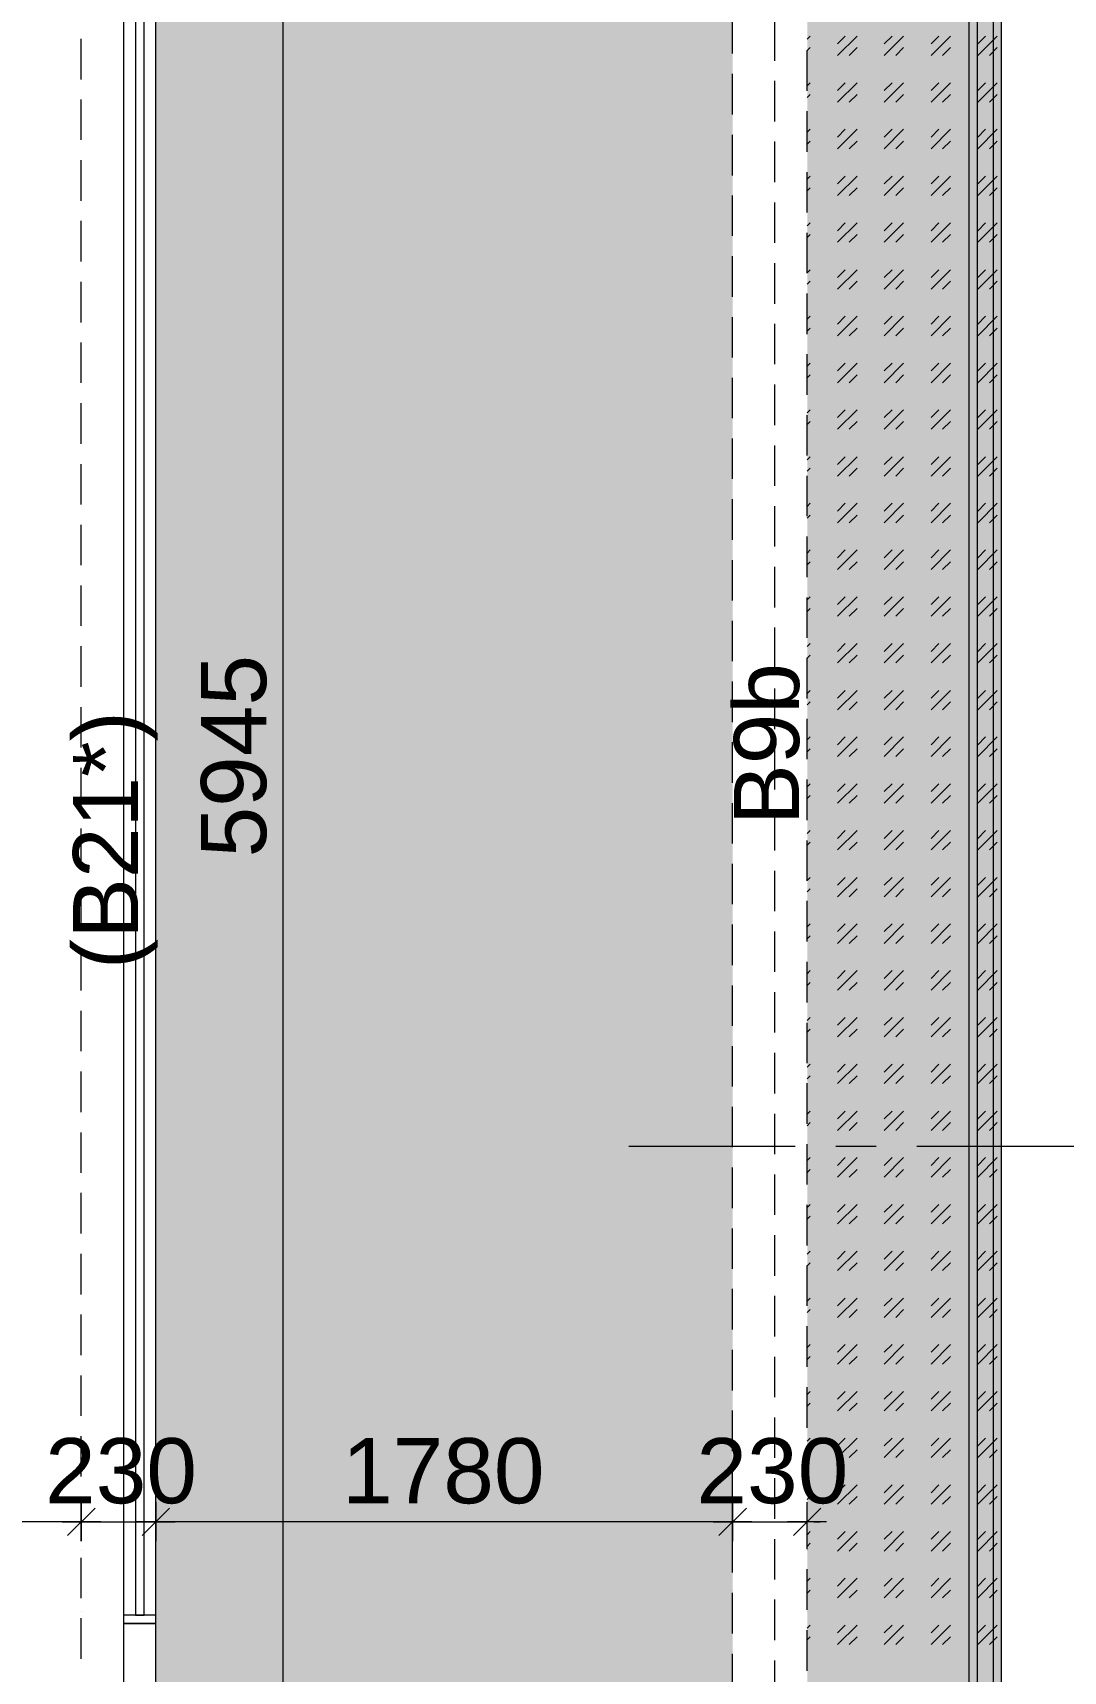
# Model space of a CAD drawing. Header units: millimetres. Extents: x -1303 to 98744, y -1303 to 90097.
# Drawn here: x 72234 to 75414, y 52485 to 57542 of the extents above; entities that cross this region are included whole.
import ezdxf

# ---------------------------------------------------------------- set-up
doc = ezdxf.new("R2010")
doc.units = ezdxf.units.MM
doc.layers.add('PDF_Geometry', color=7, linetype='Continuous')
doc.layers.add('PDF_Text', color=7, linetype='Continuous')
doc.layers.add('PDF_Solid Fills', color=192, linetype='Continuous', true_color=0xc2c0c0c0)
doc.styles.add('PDF ArialMT', font='arial.ttf')

msp = doc.modelspace()

# ---------------------------------------------------------------- linework, layer by layer
at = {"layer": 'PDF_Geometry', "color": 9, "lineweight": 0, "true_color": 0xc0c0c0}
for points in [[(74023.61861, 46692.48082), (75223.66506, 46692.48082), (75223.66506, 62532.60548), (71793.62796, 62532.60548)], [(74023.61861, 46717.02259), (75199.11916, 46717.02259), (75199.11916, 62507.21659), (71793.62796, 62507.21659)], [(74023.61861, 46766.95324), (75149.19264, 46766.95324), (75149.19264, 62457.28594), (71793.62796, 62457.28594)], [(74023.61861, 46792.34213), (75123.80375, 46792.34213), (75123.80375, 62431.89706), (71793.62796, 62431.89706)], [(74523.7764, 57455.67503), (74523.7764, 57580.92523)], [(74623.6377, 57362.58244), (74623.6377, 57486.98964)], [(74523.7764, 57268.64273), (74523.7764, 57393.89706)], [(74623.6377, 57174.70302), (74623.6377, 57299.95735)], [(74523.7764, 57080.76744), (74523.7764, 57206.01763)], [(74623.6377, 56987.67485), (74623.6377, 57112.07792)], [(74523.7764, 56893.73514), (74523.7764, 57018.13821)], [(74623.6377, 56799.79543), (74623.6377, 56925.04563)], [(74523.7764, 56705.85571), (74523.7764, 56831.11004)], [(74623.6377, 56611.91601), (74623.6377, 56737.17033)], [(74523.7764, 56518.82342), (74523.7764, 56643.23062)], [(74623.6377, 56424.88783), (74623.6377, 56550.13803)], [(74523.7764, 56330.94813), (74523.7764, 56456.19832)], [(74623.6377, 56237.00841), (74623.6377, 56362.25861)], [(74523.7764, 56143.91583), (74523.7764, 56268.32303)], [(74623.6377, 56049.97611), (74623.6377, 56174.38332)], [(74523.7764, 55956.03641), (74523.7764, 56081.29073)], [(74623.6377, 55862.10082), (74623.6377, 55987.35102)], [(74523.7764, 55768.16111), (74523.7764, 55893.4113)], [(74623.6377, 55675.06853), (74623.6377, 55799.4716)], [(74523.7764, 55581.12881), (74523.7764, 55706.37901)], [(74623.6377, 55487.1891), (74623.6377, 55612.44342)], [(74523.7764, 55393.24939), (74523.7764, 55518.50372)], [(74623.6377, 55300.1568), (74623.6377, 55424.564)], [(74523.7764, 55206.22122), (74523.7764, 55330.62429)], [(74623.6377, 55112.28151), (74623.6377, 55237.5317)], [(74523.7764, 55018.3418), (74523.7764, 55143.59199)], [(74623.6377, 54924.40208), (74623.6377, 55049.65641)], [(74523.7764, 54831.30949), (74523.7764, 54955.7167)], [(74623.6377, 54737.36979), (74623.6377, 54862.62411)], [(74523.7764, 54643.4342), (74523.7764, 54768.6844)], [(74623.6377, 54549.4945), (74623.6377, 54674.74468)], [(74523.7764, 54456.40191), (74523.7764, 54580.80498)], [(74623.6377, 54362.46219), (74623.6377, 54486.86939)], [(74523.7764, 54268.52248), (74523.7764, 54393.77681)], [(74623.6377, 54174.58277), (74623.6377, 54299.8371)], [(74523.7764, 54080.64719), (74523.7764, 54205.89738)], [(74623.6377, 53987.5546), (74623.6377, 54111.95767)], [(74523.7764, 53893.61489), (74523.7764, 54018.86508)], [(74623.6377, 53799.67518), (74623.6377, 53924.92538)], [(74523.7764, 53705.73546), (74523.7764, 53830.98979)], [(74623.6377, 53612.64288), (74623.6377, 53737.05008)], [(74523.7764, 53518.70317), (74523.7764, 53643.9575)], [(74623.6377, 53424.76758), (74623.6377, 53550.01778)], [(74523.7764, 53330.82788), (74523.7764, 53456.07807)], [(74623.6377, 53236.88816), (74623.6377, 53362.13836)], [(74523.7764, 53143.79558), (74523.7764, 53268.20278)], [(74623.6377, 53049.85586), (74623.6377, 53175.11019)], [(74523.7764, 52955.91615), (74523.7764, 53081.17048)], [(74623.6377, 52861.98057), (74623.6377, 52987.23077)], [(74523.7764, 52768.88798), (74523.7764, 52893.29105)], [(74623.6377, 52674.94828), (74623.6377, 52800.19846)], [(74523.7764, 52581.00856), (74523.7764, 52706.25876)], [(74623.6377, 52487.06885), (74623.6377, 52612.32317)], [(74523.7764, 52393.12914), (74523.7764, 52518.38347)]]:
    msp.add_lwpolyline(points, dxfattribs=at)
at = {"layer": 'PDF_Geometry', "color": 122, "lineweight": 0, "true_color": 0x00b88a}
for points in [[(73005.52587, 58237.65195), (73005.52587, 58257.11924), (73005.52587, 52352.50857), (73005.52587, 52371.97173)], [(74623.6377, 52886.52234), (74623.6377, 53006.69393)], [(72343.72053, 52946.6102), (72364.02668, 52946.6102), (70868.6278, 52946.6102), (70888.93395, 52946.6102)], [(72383.49811, 52946.6102), (72613.68408, 52946.6102)], [(74353.67415, 52946.6102), (74373.9803, 52946.6102), (72633.9985, 52946.6102), (72653.46166, 52946.6102)], [(74393.45174, 52946.6102), (74623.6377, 52946.6102)], [(74683.7297, 52946.6102), (74563.55398, 52946.6102)], [(74665.95252, 52988.92501), (74581.32289, 52904.29538)], [(74643.95212, 52946.6102), (74664.26654, 52946.6102)]]:
    msp.add_lwpolyline(points, dxfattribs=at)
at = {"layer": 'PDF_Geometry', "color": 9, "lineweight": 0, "true_color": 0xc0c0c0}
for points in [[(72513.82278, 52632.63346), (72613.68574, 52632.63346), (72613.68574, 57976.99436), (72513.82278, 57976.99436)], [(72551.06311, 52658.02235), (72577.2983, 52658.02235), (72577.2983, 57951.60547), (72551.06311, 57951.60547)], [(72513.82278, 52632.63346), (72613.68574, 52632.63346), (72613.68574, 52658.02235), (72513.82278, 52658.02235)], [(74023.61861, 52332.19829), (72613.68408, 52332.19829), (72613.68408, 52632.63346), (72513.82278, 52632.63346), (72513.82278, 52332.19829), (71494.03578, 52332.19829), (71494.03578, 52232.33285), (73923.75731, 52232.33285), (73923.75731, 51132.14771), (74023.61861, 51132.14771)]]:
    msp.add_lwpolyline(points, close=True, dxfattribs=at)
at = {"layer": 'PDF_Geometry', "color": 157, "lineweight": 0, "true_color": 0x3f5f7f}
for points in [[(74393.45174, 57477.67956), (74393.45174, 57602.08264)], [(72383.49811, 57398.12854), (72383.49811, 57523.37873)], [(72613.68408, 57398.12854), (72613.68408, 57523.37873)], [(74623.6377, 57362.58244), (74623.6377, 57486.98964)], [(74393.45174, 57289.80014), (74393.45174, 57415.05446)], [(72383.49811, 57211.09624), (72383.49811, 57336.34643)], [(72613.68408, 57211.09624), (72613.68408, 57336.34643)], [(74623.6377, 57174.70302), (74623.6377, 57299.95735)], [(74393.45174, 57101.92484), (74393.45174, 57227.17504)], [(72383.49811, 57023.21681), (72383.49811, 57148.47114)], [(72613.68408, 57023.21681), (72613.68408, 57148.47114)], [(74623.6377, 56987.67485), (74623.6377, 57112.07792)], [(74393.45174, 56914.89255), (74393.45174, 57040.14274)], [(72383.49811, 56836.18452), (72383.49811, 56961.43884)], [(72613.68408, 56836.18452), (72613.68408, 56961.43884)], [(74623.6377, 56799.79543), (74623.6377, 56925.04563)], [(74393.45174, 56727.01312), (74393.45174, 56852.26745)], [(72383.49811, 56648.30923), (72383.49811, 56773.55942)], [(72613.68408, 56648.30923), (72613.68408, 56773.55942)], [(74623.6377, 56611.91601), (74623.6377, 56737.17033)], [(74393.45174, 56539.98083), (74393.45174, 56664.38803)], [(72383.49811, 56461.27692), (72383.49811, 56585.68412)], [(72613.68408, 56461.27692), (72613.68408, 56585.68412)], [(74623.6377, 56424.88783), (74623.6377, 56550.13803)], [(74393.45174, 56352.10554), (74393.45174, 56477.35572)], [(72383.49811, 56273.3975), (72383.49811, 56398.65183)], [(72613.68408, 56273.3975), (72613.68408, 56398.65183)], [(74623.6377, 56237.00841), (74623.6377, 56362.25861)], [(74393.45174, 56165.07323), (74393.45174, 56289.48043)], [(72383.49811, 56086.36933), (72383.49811, 56210.7724)], [(72613.68408, 56086.36933), (72613.68408, 56210.7724)], [(74623.6377, 56049.97611), (74623.6377, 56174.38332)], [(74393.45174, 55977.19381), (74393.45174, 56102.44814)], [(72383.49811, 55898.48991), (72383.49811, 56023.74011)], [(72613.68408, 55898.48991), (72613.68408, 56023.74011)], [(74623.6377, 55862.10082), (74623.6377, 55987.35102)], [(74393.45174, 55790.16564), (74393.45174, 55914.56871)], [(72383.49811, 55711.45761), (72383.49811, 55835.86482)], [(72613.68408, 55711.45761), (72613.68408, 55835.86482)], [(74623.6377, 55675.06853), (74623.6377, 55799.4716)], [(74393.45174, 55602.28622), (74393.45174, 55727.53641)], [(72383.49811, 55523.58232), (72383.49811, 55648.83251)], [(72613.68408, 55523.58232), (72613.68408, 55648.83251)], [(74623.6377, 55487.1891), (74623.6377, 55612.44342)], [(74393.45174, 55414.4068), (74393.45174, 55539.66112)], [(72383.49811, 55335.70289), (72383.49811, 55460.95309)], [(72613.68408, 55335.70289), (72613.68408, 55460.95309)], [(74623.6377, 55300.1568), (74623.6377, 55424.564)], [(74393.45174, 55227.37862), (74393.45174, 55352.62882)], [(72383.49811, 55148.67059), (72383.49811, 55273.92492)], [(72613.68408, 55148.67059), (72613.68408, 55273.92492)], [(74623.6377, 55112.28151), (74623.6377, 55237.5317)], [(74393.45174, 55039.4992), (74393.45174, 55164.7494)], [(72383.49811, 54960.7953), (72383.49811, 55086.0455)], [(72613.68408, 54960.7953), (72613.68408, 55086.0455)], [(74623.6377, 54924.40208), (74623.6377, 55049.65641)], [(74393.45174, 54852.4669), (74393.45174, 54976.87411)], [(72383.49811, 54773.76301), (72383.49811, 54898.16608)], [(72613.68408, 54773.76301), (72613.68408, 54898.16608)], [(74623.6377, 54737.36979), (74623.6377, 54862.62411)], [(74393.45174, 54664.59161), (74393.45174, 54789.84181)], [(72383.49811, 54585.88358), (72383.49811, 54711.1379)], [(72613.68408, 54585.88358), (72613.68408, 54711.1379)], [(74623.6377, 54549.4945), (74623.6377, 54674.74468)], [(74393.45174, 54477.55931), (74393.45174, 54601.96239)], [(72383.49811, 54398.85128), (72383.49811, 54523.25848)], [(72613.68408, 54398.85128), (72613.68408, 54523.25848)], [(74623.6377, 54362.46219), (74623.6377, 54486.86939)], [(74393.45174, 54289.67989), (74393.45174, 54414.93421)], [(72383.49811, 54210.97599), (72383.49811, 54336.22618)], [(72613.68408, 54210.97599), (72613.68408, 54336.22618)], [(74623.6377, 54174.58277), (74623.6377, 54299.8371)], [(74393.45174, 54102.64759), (74393.45174, 54227.05479)], [(72383.49811, 54023.94369), (72383.49811, 54148.35089)], [(72613.68408, 54023.94369), (72613.68408, 54148.35089)], [(74623.6377, 53987.5546), (74623.6377, 54111.95767)], [(74393.45174, 53914.7723), (74393.45174, 54040.02249)], [(72383.49811, 53836.06427), (72383.49811, 53961.31859)], [(72613.68408, 53836.06427), (72613.68408, 53961.31859)], [(74623.6377, 53799.67518), (74623.6377, 53924.92538)], [(74393.45174, 53726.89287), (74393.45174, 53852.1472)], [(72383.49811, 53648.18898), (72383.49811, 53773.43917)], [(72613.68408, 53648.18898), (72613.68408, 53773.43917)], [(74623.6377, 53612.64288), (74623.6377, 53737.05008)], [(74393.45174, 53539.86058), (74393.45174, 53665.1149)], [(72383.49811, 53461.15667), (72383.49811, 53586.40687)], [(72613.68408, 53461.15667), (72613.68408, 53586.40687)], [(74623.6377, 53424.76758), (74623.6377, 53550.01778)], [(74393.45174, 53351.98529), (74393.45174, 53477.23547)], [(72383.49811, 53273.27725), (72383.49811, 53398.53158)], [(72613.68408, 53273.27725), (72613.68408, 53398.53158)], [(74623.6377, 53236.88816), (74623.6377, 53362.13836)], [(74393.45174, 53164.95298), (74393.45174, 53290.20318)], [(72383.49811, 53086.24908), (72383.49811, 53210.65215)], [(72613.68408, 53086.24908), (72613.68408, 53210.65215)], [(74623.6377, 53049.85586), (74623.6377, 53175.11019)], [(74393.45174, 52977.07356), (74393.45174, 53102.32789)], [(72383.49811, 52898.36966), (72383.49811, 53023.61986)], [(72613.68408, 52898.36966), (72613.68408, 53023.61986)], [(74623.6377, 52861.98057), (74623.6377, 52987.23077)], [(74393.45174, 52790.04539), (74393.45174, 52914.44846)], [(72383.49811, 52711.33736), (72383.49811, 52835.74457)], [(72613.68408, 52711.33736), (72613.68408, 52835.74457)], [(74623.6377, 52674.94828), (74623.6377, 52800.19846)], [(74393.45174, 52602.16597), (74393.45174, 52727.41616)], [(72383.49811, 52523.46207), (72383.49811, 52648.71226)], [(72613.68408, 52523.46207), (72613.68408, 52648.71226)], [(74623.6377, 52487.06885), (74623.6377, 52612.32317)], [(74393.45174, 52415.13366), (74393.45174, 52539.54087)]]:
    msp.add_lwpolyline(points, dxfattribs=at)
at = {"layer": 'PDF_Geometry', "lineweight": 0}
for points in [[(74623.6377, 57522.53161), (74632.95192, 57531.8417)], [(74623.6377, 57486.98964), (74632.95192, 57496.2956)], [(74717.58155, 57471.75383), (74777.66528, 57531.8417)], [(74717.58155, 57508.14705), (74741.27619, 57531.8417)], [(74753.12765, 57471.75383), (74777.66528, 57496.2956)], [(74861.45191, 57471.75383), (74921.53565, 57531.8417)], [(74861.45191, 57508.14705), (74885.98954, 57531.8417)], [(74897.841, 57471.75383), (74921.53565, 57496.2956)], [(75006.16527, 57471.75383), (75066.25727, 57531.8417)], [(75006.16527, 57508.14705), (75029.85991, 57531.8417)], [(75041.71136, 57471.75383), (75066.25727, 57496.2956)], [(75150.03564, 57471.75383), (75210.12763, 57531.8417)], [(75150.03564, 57508.14705), (75174.58153, 57531.8417)], [(75186.42472, 57471.75383), (75210.12763, 57496.2956)], [(75223.66506, 57362.58244), (75223.66506, 57486.98964)], [(74623.6377, 57378.66124), (74632.95192, 57387.97133)], [(74623.6377, 57342.27216), (74632.95192, 57351.58224)], [(74717.58155, 57327.88347), (74777.66528, 57387.97133)], [(74717.58155, 57364.27669), (74741.27619, 57387.97133)], [(74753.12765, 57327.88347), (74777.66528, 57351.58224)], [(74861.45191, 57327.88347), (74921.53565, 57387.97133)], [(74861.45191, 57364.27669), (74885.98954, 57387.97133)], [(74897.841, 57327.88347), (74921.53565, 57351.58224)], [(75006.16527, 57327.88347), (75066.25727, 57387.97133)], [(75006.16527, 57364.27669), (75029.85991, 57387.97133)], [(75041.71136, 57327.88347), (75066.25727, 57351.58224)], [(75150.03564, 57327.88347), (75210.12763, 57387.97133)], [(75150.03564, 57364.27669), (75174.58153, 57387.97133)], [(75186.42472, 57327.88347), (75210.12763, 57351.58224)], [(75223.66506, 57174.70302), (75223.66506, 57299.95735)], [(74623.6377, 57234.79088), (74632.95192, 57244.10097)], [(74717.58155, 57184.0131), (74777.66528, 57244.10097)], [(74717.58155, 57219.5592), (74741.27619, 57244.10097)], [(74861.45191, 57184.0131), (74921.53565, 57244.10097)], [(74861.45191, 57219.5592), (74885.98954, 57244.10097)], [(75006.16527, 57184.0131), (75066.25727, 57244.10097)], [(75006.16527, 57219.5592), (75029.85991, 57244.10097)], [(75150.03564, 57184.0131), (75210.12763, 57244.10097)], [(75150.03564, 57219.5592), (75174.58153, 57244.10097)], [(74623.6377, 57198.4018), (74632.95192, 57207.71188)], [(74753.12765, 57184.0131), (74777.66528, 57207.71188)], [(74897.841, 57184.0131), (74921.53565, 57207.71188)], [(75041.71136, 57184.0131), (75066.25727, 57207.71188)], [(75186.42472, 57184.0131), (75210.12763, 57207.71188)], [(74623.6377, 57090.0734), (74632.95192, 57099.38348)], [(74717.58155, 57039.29562), (74777.66528, 57099.38348)], [(74717.58155, 57075.68884), (74741.27619, 57099.38348)], [(74861.45191, 57039.29562), (74921.53565, 57099.38348)], [(74861.45191, 57075.68884), (74885.98954, 57099.38348)], [(75006.16527, 57039.29562), (75066.25727, 57099.38348)], [(75006.16527, 57075.68884), (75029.85991, 57099.38348)], [(75150.03564, 57039.29562), (75210.12763, 57099.38348)], [(75150.03564, 57075.68884), (75174.58153, 57099.38348)], [(75223.66506, 56987.67485), (75223.66506, 57112.07792)], [(74623.6377, 57053.68431), (74632.95192, 57063.84151)], [(74753.12765, 57039.29562), (74777.66528, 57063.84151)], [(74897.841, 57039.29562), (74921.53565, 57063.84151)], [(75041.71136, 57039.29562), (75066.25727, 57063.84151)], [(75186.42472, 57039.29562), (75210.12763, 57063.84151)], [(74623.6377, 56946.20303), (74632.95192, 56955.51311)], [(74717.58155, 56895.42526), (74777.66528, 56955.51311)], [(74717.58155, 56930.97135), (74741.27619, 56955.51311)], [(74861.45191, 56895.42526), (74921.53565, 56955.51311)], [(74861.45191, 56930.97135), (74885.98954, 56955.51311)], [(75006.16527, 56895.42526), (75066.25727, 56955.51311)], [(75006.16527, 56930.97135), (75029.85991, 56955.51311)], [(75150.03564, 56895.42526), (75210.12763, 56955.51311)], [(75150.03564, 56930.97135), (75174.58153, 56955.51311)], [(74623.6377, 56909.81394), (74632.95192, 56919.12403)], [(74753.12765, 56895.42526), (74777.66528, 56919.12403)], [(74897.841, 56895.42526), (74921.53565, 56919.12403)], [(75041.71136, 56895.42526), (75066.25727, 56919.12403)], [(75186.42472, 56895.42526), (75210.12763, 56919.12403)], [(75223.66506, 56799.79543), (75223.66506, 56925.04563)], [(74623.6377, 56801.48967), (74632.95192, 56810.79563)], [(74717.58155, 56750.7119), (74777.66528, 56810.79563)], [(74717.58155, 56787.10098), (74741.27619, 56810.79563)], [(74861.45191, 56750.7119), (74921.53565, 56810.79563)], [(74861.45191, 56787.10098), (74885.98954, 56810.79563)], [(75006.16527, 56750.7119), (75066.25727, 56810.79563)], [(75006.16527, 56787.10098), (75029.85991, 56810.79563)], [(75150.03564, 56750.7119), (75210.12763, 56810.79563)], [(75150.03564, 56787.10098), (75174.58153, 56810.79563)], [(74623.6377, 56765.94358), (74632.95192, 56775.25367)], [(74753.12765, 56750.7119), (74777.66528, 56775.25367)], [(74897.841, 56750.7119), (74921.53565, 56775.25367)], [(75041.71136, 56750.7119), (75066.25727, 56775.25367)], [(75186.42472, 56750.7119), (75210.12763, 56775.25367)], [(75223.66506, 56611.91601), (75223.66506, 56737.17033)], [(74623.6377, 56657.61931), (74632.95192, 56666.92527)], [(74717.58155, 56606.84153), (74777.66528, 56666.92527)], [(74717.58155, 56642.38349), (74741.27619, 56666.92527)], [(74861.45191, 56606.84153), (74921.53565, 56666.92527)], [(74861.45191, 56642.38349), (74885.98954, 56666.92527)], [(75006.16527, 56606.84153), (75066.25727, 56666.92527)], [(75006.16527, 56642.38349), (75029.85991, 56666.92527)], [(75150.03564, 56606.84153), (75210.12763, 56666.92527)], [(75150.03564, 56642.38349), (75174.58153, 56666.92527)], [(74623.6377, 56621.22609), (74632.95192, 56630.53618)], [(74753.12765, 56606.84153), (74777.66528, 56630.53618)], [(74897.841, 56606.84153), (74921.53565, 56630.53618)], [(75041.71136, 56606.84153), (75066.25727, 56630.53618)], [(75186.42472, 56606.84153), (75210.12763, 56630.53618)], [(75223.66506, 56424.88783), (75223.66506, 56550.13803)], [(74623.6377, 56512.90183), (74632.95192, 56522.21191)], [(74623.6377, 56477.35572), (74632.95192, 56486.66581)], [(74717.58155, 56462.12405), (74777.66528, 56522.21191)], [(74717.58155, 56498.51313), (74741.27619, 56522.21191)], [(74753.12765, 56462.12405), (74777.66528, 56486.66581)], [(74861.45191, 56462.12405), (74921.53565, 56522.21191)], [(74861.45191, 56498.51313), (74885.98954, 56522.21191)], [(74897.841, 56462.12405), (74921.53565, 56486.66581)], [(75006.16527, 56462.12405), (75066.25727, 56522.21191)], [(75006.16527, 56498.51313), (75029.85991, 56522.21191)], [(75041.71136, 56462.12405), (75066.25727, 56486.66581)], [(75150.03564, 56462.12405), (75210.12763, 56522.21191)], [(75150.03564, 56498.51313), (75174.58153, 56522.21191)], [(75186.42472, 56462.12405), (75210.12763, 56486.66581)], [(74623.6377, 56369.03146), (74632.95192, 56378.34154)], [(74623.6377, 56332.63824), (74632.95192, 56341.94832)], [(74717.58155, 56318.25368), (74777.66528, 56378.34154)], [(74717.58155, 56354.64277), (74741.27619, 56378.34154)], [(74753.12765, 56318.25368), (74777.66528, 56341.94832)], [(74861.45191, 56318.25368), (74921.53565, 56378.34154)], [(74861.45191, 56354.64277), (74885.98954, 56378.34154)], [(74897.841, 56318.25368), (74921.53565, 56341.94832)], [(75006.16527, 56318.25368), (75066.25727, 56378.34154)], [(75006.16527, 56354.64277), (75029.85991, 56378.34154)], [(75041.71136, 56318.25368), (75066.25727, 56341.94832)], [(75150.03564, 56318.25368), (75210.12763, 56378.34154)], [(75150.03564, 56354.64277), (75174.58153, 56378.34154)], [(75186.42472, 56318.25368), (75210.12763, 56341.94832)], [(75223.66506, 56237.00841), (75223.66506, 56362.25861)], [(74623.6377, 56224.31397), (74632.95192, 56233.62406)], [(74717.58155, 56173.53619), (74777.66528, 56233.62406)], [(74717.58155, 56209.92528), (74741.27619, 56233.62406)], [(74861.45191, 56173.53619), (74921.53565, 56233.62406)], [(74861.45191, 56209.92528), (74885.98954, 56233.62406)], [(75006.16527, 56173.53619), (75066.25727, 56233.62406)], [(75006.16527, 56209.92528), (75029.85991, 56233.62406)], [(75150.03564, 56173.53619), (75210.12763, 56233.62406)], [(75150.03564, 56209.92528), (75174.58153, 56233.62406)], [(74623.6377, 56188.76788), (74632.95192, 56198.07796)], [(74753.12765, 56173.53619), (74777.66528, 56198.07796)], [(74897.841, 56173.53619), (74921.53565, 56198.07796)], [(75041.71136, 56173.53619), (75066.25727, 56198.07796)], [(75186.42472, 56173.53619), (75210.12763, 56198.07796)], [(75223.66506, 56049.97611), (75223.66506, 56174.38332)], [(74623.6377, 56080.44361), (74632.95192, 56089.75369)], [(74717.58155, 56029.66583), (74777.66528, 56089.75369)], [(74717.58155, 56066.05492), (74741.27619, 56089.75369)], [(74861.45191, 56029.66583), (74921.53565, 56089.75369)], [(74861.45191, 56066.05492), (74885.98954, 56089.75369)], [(75006.16527, 56029.66583), (75066.25727, 56089.75369)], [(75006.16527, 56066.05492), (75029.85991, 56089.75369)], [(75150.03564, 56029.66583), (75210.12763, 56089.75369)], [(75150.03564, 56066.05492), (75174.58153, 56089.75369)], [(74623.6377, 56044.05452), (74632.95192, 56053.36048)], [(74753.12765, 56029.66583), (74777.66528, 56053.36048)], [(74897.841, 56029.66583), (74921.53565, 56053.36048)], [(75041.71136, 56029.66583), (75066.25727, 56053.36048)], [(75186.42472, 56029.66583), (75210.12763, 56053.36048)], [(75223.66506, 55862.10082), (75223.66506, 55987.35102)], [(74623.6377, 55935.72612), (74632.95192, 55945.88333)], [(74717.58155, 55885.79547), (74777.66528, 55945.88333)], [(74717.58155, 55921.34156), (74741.27619, 55945.88333)], [(74861.45191, 55885.79547), (74921.53565, 55945.88333)], [(74861.45191, 55921.34156), (74885.98954, 55945.88333)], [(75006.16527, 55885.79547), (75066.25727, 55945.88333)], [(75006.16527, 55921.34156), (75029.85991, 55945.88333)], [(75150.03564, 55885.79547), (75210.12763, 55945.88333)], [(75150.03564, 55921.34156), (75174.58153, 55945.88333)], [(74623.6377, 55900.18415), (74632.95192, 55909.49011)], [(74753.12765, 55885.79547), (74777.66528, 55909.49011)], [(74897.841, 55885.79547), (74921.53565, 55909.49011)], [(75041.71136, 55885.79547), (75066.25727, 55909.49011)], [(75186.42472, 55885.79547), (75210.12763, 55909.49011)], [(74623.6377, 55791.85575), (74632.95192, 55801.16584)], [(74717.58155, 55741.07798), (74777.66528, 55801.16584)], [(74717.58155, 55777.47119), (74741.27619, 55801.16584)], [(74861.45191, 55741.07798), (74921.53565, 55801.16584)], [(74861.45191, 55777.47119), (74885.98954, 55801.16584)], [(75006.16527, 55741.07798), (75066.25727, 55801.16584)], [(75006.16527, 55777.47119), (75029.85991, 55801.16584)], [(75150.03564, 55741.07798), (75210.12763, 55801.16584)], [(75150.03564, 55777.47119), (75174.58153, 55801.16584)], [(75223.66506, 55675.06853), (75223.66506, 55799.4716)], [(74623.6377, 55755.46667), (74632.95192, 55765.61975)], [(74753.12765, 55741.07798), (74777.66528, 55765.61975)], [(74897.841, 55741.07798), (74921.53565, 55765.61975)], [(75041.71136, 55741.07798), (75066.25727, 55765.61975)], [(75186.42472, 55741.07798), (75210.12763, 55765.61975)], [(74623.6377, 55647.98539), (74632.95192, 55657.29547)], [(74717.58155, 55597.20761), (74777.66528, 55657.29547)], [(74717.58155, 55632.75371), (74741.27619, 55657.29547)], [(74861.45191, 55597.20761), (74921.53565, 55657.29547)], [(74861.45191, 55632.75371), (74885.98954, 55657.29547)], [(75006.16527, 55597.20761), (75066.25727, 55657.29547)], [(75006.16527, 55632.75371), (75029.85991, 55657.29547)], [(75150.03564, 55597.20761), (75210.12763, 55657.29547)], [(75150.03564, 55632.75371), (75174.58153, 55657.29547)], [(74623.6377, 55611.59631), (74632.95192, 55620.90639)], [(74753.12765, 55597.20761), (74777.66528, 55620.90639)], [(74897.841, 55597.20761), (74921.53565, 55620.90639)], [(75041.71136, 55597.20761), (75066.25727, 55620.90639)], [(75186.42472, 55597.20761), (75210.12763, 55620.90639)], [(75223.66506, 55487.1891), (75223.66506, 55612.44342)], [(74623.6377, 55503.2679), (74632.95192, 55512.57798)], [(74623.6377, 55467.72594), (74632.95192, 55477.03602)], [(74717.58155, 55452.49013), (74777.66528, 55512.57798)], [(74717.58155, 55488.88335), (74741.27619, 55512.57798)], [(74753.12765, 55452.49013), (74777.66528, 55477.03602)], [(74861.45191, 55452.49013), (74921.53565, 55512.57798)], [(74861.45191, 55488.88335), (74885.98954, 55512.57798)], [(74897.841, 55452.49013), (74921.53565, 55477.03602)], [(75006.16527, 55452.49013), (75066.25727, 55512.57798)], [(75006.16527, 55488.88335), (75029.85991, 55512.57798)], [(75041.71136, 55452.49013), (75066.25727, 55477.03602)], [(75150.03564, 55452.49013), (75210.12763, 55512.57798)], [(75150.03564, 55488.88335), (75174.58153, 55512.57798)], [(75186.42472, 55452.49013), (75210.12763, 55477.03602)], [(75223.66506, 55300.1568), (75223.66506, 55424.564)], [(74623.6377, 55359.39754), (74632.95192, 55368.70762)], [(74623.6377, 55323.00845), (74632.95192, 55332.31854)], [(74717.58155, 55308.61976), (74777.66528, 55368.70762)], [(74717.58155, 55344.16586), (74741.27619, 55368.70762)], [(74753.12765, 55308.61976), (74777.66528, 55332.31854)], [(74861.45191, 55308.61976), (74921.53565, 55368.70762)], [(74861.45191, 55344.16586), (74885.98954, 55368.70762)], [(74897.841, 55308.61976), (74921.53565, 55332.31854)], [(75006.16527, 55308.61976), (75066.25727, 55368.70762)], [(75006.16527, 55344.16586), (75029.85991, 55368.70762)], [(75041.71136, 55308.61976), (75066.25727, 55332.31854)], [(75150.03564, 55308.61976), (75210.12763, 55368.70762)], [(75150.03564, 55344.16586), (75174.58153, 55368.70762)], [(75186.42472, 55308.61976), (75210.12763, 55332.31854)], [(74623.6377, 55214.68418), (74632.95192, 55223.99014)], [(74717.58155, 55163.9064), (74777.66528, 55223.99014)], [(74717.58155, 55200.29549), (74741.27619, 55223.99014)], [(74861.45191, 55163.9064), (74921.53565, 55223.99014)], [(74861.45191, 55200.29549), (74885.98954, 55223.99014)], [(75006.16527, 55163.9064), (75066.25727, 55223.99014)], [(75006.16527, 55200.29549), (75029.85991, 55223.99014)], [(75150.03564, 55163.9064), (75210.12763, 55223.99014)], [(75150.03564, 55200.29549), (75174.58153, 55223.99014)], [(75223.66506, 55112.28151), (75223.66506, 55237.5317)], [(74623.6377, 55179.13809), (74632.95192, 55188.44817)], [(74753.12765, 55163.9064), (74777.66528, 55188.44817)], [(74897.841, 55163.9064), (74921.53565, 55188.44817)], [(75041.71136, 55163.9064), (75066.25727, 55188.44817)], [(75186.42472, 55163.9064), (75210.12763, 55188.44817)], [(74623.6377, 55070.81382), (74632.95192, 55080.11977)], [(74717.58155, 55020.03604), (74777.66528, 55080.11977)], [(74717.58155, 55055.578), (74741.27619, 55080.11977)], [(74861.45191, 55020.03604), (74921.53565, 55080.11977)], [(74861.45191, 55055.578), (74885.98954, 55080.11977)], [(75006.16527, 55020.03604), (75066.25727, 55080.11977)], [(75006.16527, 55055.578), (75029.85991, 55080.11977)], [(75150.03564, 55020.03604), (75210.12763, 55080.11977)], [(75150.03564, 55055.578), (75174.58153, 55080.11977)], [(74623.6377, 55034.4206), (74632.95192, 55043.73068)], [(74753.12765, 55020.03604), (74777.66528, 55043.73068)], [(74897.841, 55020.03604), (74921.53565, 55043.73068)], [(75041.71136, 55020.03604), (75066.25727, 55043.73068)], [(75186.42472, 55020.03604), (75210.12763, 55043.73068)], [(75223.66506, 54924.40208), (75223.66506, 55049.65641)], [(74623.6377, 54926.09633), (74632.95192, 54935.40641)], [(74717.58155, 54875.31856), (74777.66528, 54935.40641)], [(74717.58155, 54911.70764), (74741.27619, 54935.40641)], [(74861.45191, 54875.31856), (74921.53565, 54935.40641)], [(74861.45191, 54911.70764), (74885.98954, 54935.40641)], [(75006.16527, 54875.31856), (75066.25727, 54935.40641)], [(75006.16527, 54911.70764), (75029.85991, 54935.40641)], [(75150.03564, 54875.31856), (75210.12763, 54935.40641)], [(75150.03564, 54911.70764), (75174.58153, 54935.40641)], [(74623.6377, 54890.55023), (74632.95192, 54899.86032)], [(74753.12765, 54875.31856), (74777.66528, 54899.86032)], [(74897.841, 54875.31856), (74921.53565, 54899.86032)], [(75041.71136, 54875.31856), (75066.25727, 54899.86032)], [(75186.42472, 54875.31856), (75210.12763, 54899.86032)], [(75223.66506, 54737.36979), (75223.66506, 54862.62411)], [(74623.6377, 54782.22597), (74632.95192, 54791.53605)], [(74717.58155, 54731.44819), (74777.66528, 54791.53605)], [(74717.58155, 54767.83727), (74741.27619, 54791.53605)], [(74861.45191, 54731.44819), (74921.53565, 54791.53605)], [(74861.45191, 54767.83727), (74885.98954, 54791.53605)], [(75006.16527, 54731.44819), (75066.25727, 54791.53605)], [(75006.16527, 54767.83727), (75029.85991, 54791.53605)], [(75150.03564, 54731.44819), (75210.12763, 54791.53605)], [(75150.03564, 54767.83727), (75174.58153, 54791.53605)], [(74623.6377, 54745.83275), (74632.95192, 54755.14283)], [(74753.12765, 54731.44819), (74777.66528, 54755.14283)], [(74897.841, 54731.44819), (74921.53565, 54755.14283)], [(75041.71136, 54731.44819), (75066.25727, 54755.14283)], [(75186.42472, 54731.44819), (75210.12763, 54755.14283)], [(75223.66506, 54549.4945), (75223.66506, 54674.74468)], [(74623.6377, 54637.50848), (74632.95192, 54647.66568)], [(74717.58155, 54587.57783), (74777.66528, 54647.66568)], [(74717.58155, 54623.11979), (74741.27619, 54647.66568)], [(74861.45191, 54587.57783), (74921.53565, 54647.66568)], [(74861.45191, 54623.11979), (74885.98954, 54647.66568)], [(75006.16527, 54587.57783), (75066.25727, 54647.66568)], [(75006.16527, 54623.11979), (75029.85991, 54647.66568)], [(75150.03564, 54587.57783), (75210.12763, 54647.66568)], [(75150.03564, 54623.11979), (75174.58153, 54647.66568)], [(74623.6377, 54601.96239), (74632.95192, 54611.27247)], [(74753.12765, 54587.57783), (74777.66528, 54611.27247)], [(74897.841, 54587.57783), (74921.53565, 54611.27247)], [(75041.71136, 54587.57783), (75066.25727, 54611.27247)], [(75186.42472, 54587.57783), (75210.12763, 54611.27247)], [(74623.6377, 54493.63811), (74632.95192, 54502.9482)], [(74623.6377, 54457.24902), (74632.95192, 54466.55498)], [(74717.58155, 54442.86034), (74777.66528, 54502.9482)], [(74717.58155, 54479.24943), (74741.27619, 54502.9482)], [(74753.12765, 54442.86034), (74777.66528, 54466.55498)], [(74861.45191, 54442.86034), (74921.53565, 54502.9482)], [(74861.45191, 54479.24943), (74885.98954, 54502.9482)], [(74897.841, 54442.86034), (74921.53565, 54466.55498)], [(75006.16527, 54442.86034), (75066.25727, 54502.9482)], [(75006.16527, 54479.24943), (75029.85991, 54502.9482)], [(75041.71136, 54442.86034), (75066.25727, 54466.55498)], [(75150.03564, 54442.86034), (75210.12763, 54502.9482)], [(75150.03564, 54479.24943), (75174.58153, 54502.9482)], [(75186.42472, 54442.86034), (75210.12763, 54466.55498)], [(75223.66506, 54362.46219), (75223.66506, 54486.86939)], [(74623.6377, 54349.76775), (74632.95192, 54359.07784)], [(74717.58155, 54298.98997), (74777.66528, 54359.07784)], [(74717.58155, 54334.53607), (74741.27619, 54359.07784)], [(74861.45191, 54298.98997), (74921.53565, 54359.07784)], [(74861.45191, 54334.53607), (74885.98954, 54359.07784)], [(75006.16527, 54298.98997), (75066.25727, 54359.07784)], [(75006.16527, 54334.53607), (75029.85991, 54359.07784)], [(75150.03564, 54298.98997), (75210.12763, 54359.07784)], [(75150.03564, 54334.53607), (75174.58153, 54359.07784)], [(74623.6377, 54313.37866), (74632.95192, 54322.68462)], [(74753.12765, 54298.98997), (74777.66528, 54322.68462)], [(74897.841, 54298.98997), (74921.53565, 54322.68462)], [(75041.71136, 54298.98997), (75066.25727, 54322.68462)], [(75186.42472, 54298.98997), (75210.12763, 54322.68462)], [(75223.66506, 54174.58277), (75223.66506, 54299.8371)], [(74623.6377, 54205.05026), (74632.95192, 54214.36035)], [(74717.58155, 54154.27248), (74777.66528, 54214.36035)], [(74717.58155, 54190.6657), (74741.27619, 54214.36035)], [(74861.45191, 54154.27248), (74921.53565, 54214.36035)], [(74861.45191, 54190.6657), (74885.98954, 54214.36035)], [(75006.16527, 54154.27248), (75066.25727, 54214.36035)], [(75006.16527, 54190.6657), (75029.85991, 54214.36035)], [(75150.03564, 54154.27248), (75210.12763, 54214.36035)], [(75150.03564, 54190.6657), (75174.58153, 54214.36035)], [(74623.6377, 54168.66118), (74632.95192, 54178.81425)], [(74753.12765, 54154.27248), (74777.66528, 54178.81425)], [(74897.841, 54154.27248), (74921.53565, 54178.81425)], [(75041.71136, 54154.27248), (75066.25727, 54178.81425)], [(75186.42472, 54154.27248), (75210.12763, 54178.81425)], [(75223.66506, 53987.5546), (75223.66506, 54111.95767)], [(74623.6377, 54061.17989), (74632.95192, 54070.48998)], [(74717.58155, 54010.40212), (74777.66528, 54070.48998)], [(74717.58155, 54045.94822), (74741.27619, 54070.48998)], [(74861.45191, 54010.40212), (74921.53565, 54070.48998)], [(74861.45191, 54045.94822), (74885.98954, 54070.48998)], [(75006.16527, 54010.40212), (75066.25727, 54070.48998)], [(75006.16527, 54045.94822), (75029.85991, 54070.48998)], [(75150.03564, 54010.40212), (75210.12763, 54070.48998)], [(75150.03564, 54045.94822), (75174.58153, 54070.48998)], [(74623.6377, 54024.79081), (74632.95192, 54034.10089)], [(74753.12765, 54010.40212), (74777.66528, 54034.10089)], [(74897.841, 54010.40212), (74921.53565, 54034.10089)], [(75041.71136, 54010.40212), (75066.25727, 54034.10089)], [(75186.42472, 54010.40212), (75210.12763, 54034.10089)], [(74623.6377, 53916.46241), (74632.95192, 53925.77249)], [(74717.58155, 53865.68464), (74777.66528, 53925.77249)], [(74717.58155, 53902.07786), (74741.27619, 53925.77249)], [(74861.45191, 53865.68464), (74921.53565, 53925.77249)], [(74861.45191, 53902.07786), (74885.98954, 53925.77249)], [(75006.16527, 53865.68464), (75066.25727, 53925.77249)], [(75006.16527, 53902.07786), (75029.85991, 53925.77249)], [(75150.03564, 53865.68464), (75210.12763, 53925.77249)], [(75150.03564, 53902.07786), (75174.58153, 53925.77249)], [(75223.66506, 53799.67518), (75223.66506, 53924.92538)], [(74623.6377, 53880.92045), (74632.95192, 53890.23053)], [(74753.12765, 53865.68464), (74777.66528, 53890.23053)], [(74897.841, 53865.68464), (74921.53565, 53890.23053)], [(75041.71136, 53865.68464), (75066.25727, 53890.23053)], [(75186.42472, 53865.68464), (75210.12763, 53890.23053)], [(74623.6377, 53772.59205), (74632.95192, 53781.90213)], [(74717.58155, 53721.81427), (74777.66528, 53781.90213)], [(74717.58155, 53757.36037), (74741.27619, 53781.90213)], [(74861.45191, 53721.81427), (74921.53565, 53781.90213)], [(74861.45191, 53757.36037), (74885.98954, 53781.90213)], [(75006.16527, 53721.81427), (75066.25727, 53781.90213)], [(75006.16527, 53757.36037), (75029.85991, 53781.90213)], [(75150.03564, 53721.81427), (75210.12763, 53781.90213)], [(75150.03564, 53757.36037), (75174.58153, 53781.90213)], [(74623.6377, 53736.20296), (74632.95192, 53745.51305)], [(74753.12765, 53721.81427), (74777.66528, 53745.51305)], [(74897.841, 53721.81427), (74921.53565, 53745.51305)], [(75041.71136, 53721.81427), (75066.25727, 53745.51305)], [(75186.42472, 53721.81427), (75210.12763, 53745.51305)], [(75223.66506, 53612.64288), (75223.66506, 53737.05008)], [(74623.6377, 53627.87869), (74632.95192, 53637.18465)], [(74623.6377, 53592.33259), (74632.95192, 53601.64268)], [(74717.58155, 53577.10091), (74777.66528, 53637.18465)], [(74717.58155, 53613.49), (74741.27619, 53637.18465)], [(74753.12765, 53577.10091), (74777.66528, 53601.64268)], [(74861.45191, 53577.10091), (74921.53565, 53637.18465)], [(74861.45191, 53613.49), (74885.98954, 53637.18465)], [(74897.841, 53577.10091), (74921.53565, 53601.64268)], [(75006.16527, 53577.10091), (75066.25727, 53637.18465)], [(75006.16527, 53613.49), (75029.85991, 53637.18465)], [(75041.71136, 53577.10091), (75066.25727, 53601.64268)], [(75150.03564, 53577.10091), (75210.12763, 53637.18465)], [(75150.03564, 53613.49), (75174.58153, 53637.18465)], [(75186.42472, 53577.10091), (75210.12763, 53601.64268)], [(75223.66506, 53424.76758), (75223.66506, 53550.01778)], [(74623.6377, 53484.00832), (74632.95192, 53493.31428)], [(74623.6377, 53447.6151), (74632.95192, 53456.92519)], [(74717.58155, 53433.23055), (74777.66528, 53493.31428)], [(74717.58155, 53469.61964), (74741.27619, 53493.31428)], [(74753.12765, 53433.23055), (74777.66528, 53456.92519)], [(74861.45191, 53433.23055), (74921.53565, 53493.31428)], [(74861.45191, 53469.61964), (74885.98954, 53493.31428)], [(74897.841, 53433.23055), (74921.53565, 53456.92519)], [(75006.16527, 53433.23055), (75066.25727, 53493.31428)], [(75006.16527, 53469.61964), (75029.85991, 53493.31428)], [(75041.71136, 53433.23055), (75066.25727, 53456.92519)], [(75150.03564, 53433.23055), (75210.12763, 53493.31428)], [(75150.03564, 53469.61964), (75174.58153, 53493.31428)], [(75186.42472, 53433.23055), (75210.12763, 53456.92519)], [(74623.6377, 53339.29084), (74632.95192, 53348.60092)], [(74717.58155, 53288.51307), (74777.66528, 53348.60092)], [(74717.58155, 53324.90215), (74741.27619, 53348.60092)], [(74861.45191, 53288.51307), (74921.53565, 53348.60092)], [(74861.45191, 53324.90215), (74885.98954, 53348.60092)], [(75006.16527, 53288.51307), (75066.25727, 53348.60092)], [(75006.16527, 53324.90215), (75029.85991, 53348.60092)], [(75150.03564, 53288.51307), (75210.12763, 53348.60092)], [(75150.03564, 53324.90215), (75174.58153, 53348.60092)], [(75223.66506, 53236.88816), (75223.66506, 53362.13836)], [(74623.6377, 53303.74474), (74632.95192, 53313.05483)], [(74753.12765, 53288.51307), (74777.66528, 53313.05483)], [(74897.841, 53288.51307), (74921.53565, 53313.05483)], [(75041.71136, 53288.51307), (75066.25727, 53313.05483)], [(75186.42472, 53288.51307), (75210.12763, 53313.05483)], [(74623.6377, 53195.42048), (74632.95192, 53204.73056)], [(74717.58155, 53144.6427), (74777.66528, 53204.73056)], [(74717.58155, 53181.03178), (74741.27619, 53204.73056)], [(74861.45191, 53144.6427), (74921.53565, 53204.73056)], [(74861.45191, 53181.03178), (74885.98954, 53204.73056)], [(75006.16527, 53144.6427), (75066.25727, 53204.73056)], [(75006.16527, 53181.03178), (75029.85991, 53204.73056)], [(75150.03564, 53144.6427), (75210.12763, 53204.73056)], [(75150.03564, 53181.03178), (75174.58153, 53204.73056)], [(74623.6377, 53159.02726), (74632.95192, 53168.33734)], [(74753.12765, 53144.6427), (74777.66528, 53168.33734)], [(74897.841, 53144.6427), (74921.53565, 53168.33734)], [(75041.71136, 53144.6427), (75066.25727, 53168.33734)], [(75186.42472, 53144.6427), (75210.12763, 53168.33734)], [(75223.66506, 53049.85586), (75223.66506, 53175.11019)], [(74623.6377, 53051.55011), (74632.95192, 53060.86019)], [(74717.58155, 53000.77234), (74777.66528, 53060.86019)], [(74717.58155, 53036.3143), (74741.27619, 53060.86019)], [(74861.45191, 53000.77234), (74921.53565, 53060.86019)], [(74861.45191, 53036.3143), (74885.98954, 53060.86019)], [(75006.16527, 53000.77234), (75066.25727, 53060.86019)], [(75006.16527, 53036.3143), (75029.85991, 53060.86019)], [(75150.03564, 53000.77234), (75210.12763, 53060.86019)], [(75150.03564, 53036.3143), (75174.58153, 53060.86019)], [(74623.6377, 53015.15689), (74632.95192, 53024.46697)], [(74753.12765, 53000.77234), (74777.66528, 53024.46697)], [(74897.841, 53000.77234), (74921.53565, 53024.46697)], [(75041.71136, 53000.77234), (75066.25727, 53024.46697)], [(75186.42472, 53000.77234), (75210.12763, 53024.46697)], [(72383.49811, 52946.6102), (72383.49811, 52946.6102)], [(72383.49811, 52946.6102), (72383.49811, 52946.6102)], [(72613.68408, 52946.6102), (72613.68408, 52946.6102)], [(72613.68408, 52946.6102), (72613.68408, 52946.6102)], [(74393.45174, 52946.6102), (74393.45174, 52946.6102)], [(74393.45174, 52946.6102), (74393.45174, 52946.6102)], [(74623.6377, 52946.6102), (74623.6377, 52946.6102)], [(75223.66506, 52861.98057), (75223.66506, 52987.23077)], [(74623.6377, 52906.83262), (74632.95192, 52916.14271)], [(74717.58155, 52856.05485), (74777.66528, 52916.14271)], [(74717.58155, 52892.44394), (74741.27619, 52916.14271)], [(74861.45191, 52856.05485), (74921.53565, 52916.14271)], [(74861.45191, 52892.44394), (74885.98954, 52916.14271)], [(75006.16527, 52856.05485), (75066.25727, 52916.14271)], [(75006.16527, 52892.44394), (75029.85991, 52916.14271)], [(75150.03564, 52856.05485), (75210.12763, 52916.14271)], [(75150.03564, 52892.44394), (75174.58153, 52916.14271)], [(72383.49811, 52857.74909), (72383.49811, 52857.74909)], [(72383.49811, 52857.74909), (72383.49811, 52857.74909)], [(72613.68408, 52857.74909), (72613.68408, 52857.74909)], [(72613.68408, 52857.74909), (72613.68408, 52857.74909)], [(74393.45174, 52857.74909), (74393.45174, 52857.74909)], [(74393.45174, 52857.74909), (74393.45174, 52857.74909)], [(74623.6377, 52870.44353), (74632.95192, 52880.59661)], [(74623.6377, 52857.74909), (74623.6377, 52857.74909)], [(74753.12765, 52856.05485), (74777.66528, 52880.59661)], [(74897.841, 52856.05485), (74921.53565, 52880.59661)], [(75041.71136, 52856.05485), (75066.25727, 52880.59661)], [(75186.42472, 52856.05485), (75210.12763, 52880.59661)], [(72383.49811, 52795.96698), (72383.49811, 52795.96698)], [(72383.49811, 52795.96698), (72383.49811, 52795.96698)], [(72613.68408, 52795.96698), (72613.68408, 52795.96698)], [(72613.68408, 52795.96698), (72613.68408, 52795.96698)], [(74393.45174, 52795.96698), (74393.45174, 52795.96698)], [(74393.45174, 52795.96698), (74393.45174, 52795.96698)], [(74623.6377, 52795.96698), (74623.6377, 52795.96698)], [(75223.66506, 52674.94828), (75223.66506, 52800.19846)], [(74623.6377, 52762.96226), (74632.95192, 52772.27235)], [(74717.58155, 52712.18448), (74777.66528, 52772.27235)], [(74717.58155, 52747.73057), (74741.27619, 52772.27235)], [(74861.45191, 52712.18448), (74921.53565, 52772.27235)], [(74861.45191, 52747.73057), (74885.98954, 52772.27235)], [(75006.16527, 52712.18448), (75066.25727, 52772.27235)], [(75006.16527, 52747.73057), (75029.85991, 52772.27235)], [(75150.03564, 52712.18448), (75210.12763, 52772.27235)], [(75150.03564, 52747.73057), (75174.58153, 52772.27235)], [(72383.49811, 52733.34189), (72383.49811, 52733.34189)], [(72383.49811, 52733.34189), (72383.49811, 52733.34189)], [(72613.68408, 52733.34189), (72613.68408, 52733.34189)], [(72613.68408, 52733.34189), (72613.68408, 52733.34189)], [(74393.45174, 52733.34189), (74393.45174, 52733.34189)], [(74393.45174, 52733.34189), (74393.45174, 52733.34189)], [(74623.6377, 52726.57317), (74632.95192, 52735.87913)], [(74623.6377, 52733.34189), (74623.6377, 52733.34189)], [(74753.12765, 52712.18448), (74777.66528, 52735.87913)], [(74897.841, 52712.18448), (74921.53565, 52735.87913)], [(75041.71136, 52712.18448), (75066.25727, 52735.87913)], [(75186.42472, 52712.18448), (75210.12763, 52735.87913)], [(72383.49811, 52670.71679), (72383.49811, 52670.71679)], [(72383.49811, 52670.71679), (72383.49811, 52670.71679)], [(72613.68408, 52670.71679), (72613.68408, 52670.71679)], [(72613.68408, 52670.71679), (72613.68408, 52670.71679)], [(74393.45174, 52670.71679), (74393.45174, 52670.71679)], [(74393.45174, 52670.71679), (74393.45174, 52670.71679)], [(74623.6377, 52670.71679), (74623.6377, 52670.71679)], [(72383.49811, 52608.09169), (72383.49811, 52608.09169)], [(72383.49811, 52608.09169), (72383.49811, 52608.09169)], [(72613.68408, 52608.09169), (72613.68408, 52608.09169)], [(72613.68408, 52608.09169), (72613.68408, 52608.09169)], [(74393.45174, 52608.09169), (74393.45174, 52608.09169)], [(74393.45174, 52608.09169), (74393.45174, 52608.09169)], [(74623.6377, 52618.24477), (74632.95192, 52627.55486)], [(74623.6377, 52608.09169), (74623.6377, 52608.09169)], [(74623.6377, 52582.7028), (74632.95192, 52592.00876)], [(74717.58155, 52567.46699), (74777.66528, 52627.55486)], [(74717.58155, 52603.86021), (74741.27619, 52627.55486)], [(74753.12765, 52567.46699), (74777.66528, 52592.00876)], [(74861.45191, 52567.46699), (74921.53565, 52627.55486)], [(74861.45191, 52603.86021), (74885.98954, 52627.55486)], [(74897.841, 52567.46699), (74921.53565, 52592.00876)], [(75006.16527, 52567.46699), (75066.25727, 52627.55486)], [(75006.16527, 52603.86021), (75029.85991, 52627.55486)], [(75041.71136, 52567.46699), (75066.25727, 52592.00876)], [(75150.03564, 52567.46699), (75210.12763, 52627.55486)], [(75150.03564, 52603.86021), (75174.58153, 52627.55486)], [(75186.42472, 52567.46699), (75210.12763, 52592.00876)], [(75223.66506, 52487.06885), (75223.66506, 52612.32317)], [(72383.49811, 52545.46247), (72383.49811, 52545.46247)], [(72383.49811, 52545.46247), (72383.49811, 52545.46247)], [(72613.68408, 52545.46247), (72613.68408, 52545.46247)], [(72613.68408, 52545.46247), (72613.68408, 52545.46247)], [(74393.45174, 52545.46247), (74393.45174, 52545.46247)], [(74393.45174, 52545.46247), (74393.45174, 52545.46247)], [(74623.6377, 52545.46247), (74623.6377, 52545.46247)]]:
    msp.add_lwpolyline(points, dxfattribs=at)
at = {"layer": 'PDF_Geometry', "color": 1, "lineweight": 0}
for points in [[(74587.24862, 54105.18896), (74073.54513, 54105.18896)], [(74836.90602, 54105.18896), (74712.49881, 54105.18896)], [(75587.57245, 54105.18896), (74962.15621, 54105.18896)]]:
    msp.add_lwpolyline(points, dxfattribs=at)
at = {"layer": 'PDF_Geometry', "color": 122, "lineweight": 0, "true_color": 0x00b88a}
for points in [[(72383.49811, 52886.52234), (72383.49811, 53006.69393)], [(72613.68408, 53006.69393), (72613.68408, 52886.52234)], [(74393.45174, 52886.52234), (74393.45174, 53006.69393)], [(72443.58184, 52946.6102), (72324.25738, 52946.6102)], [(72426.65591, 52988.92501), (72341.1833, 52904.29538)], [(72553.60035, 52946.6102), (72673.77607, 52946.6102)], [(72571.36927, 52904.29538), (72655.99889, 52988.92501)], [(74453.53546, 52946.6102), (74334.211, 52946.6102)], [(74436.60954, 52988.92501), (74351.13692, 52904.29538)]]:
    msp.add_lwpolyline(points, close=True, dxfattribs=at)
at = {"layer": 'PDF_Solid Fills', "color": 254, "lineweight": 0, "true_color": 0x00007f}
msp.add_solid([(75224.26012, 47292.67347), (75224.26012, 61932.75169), (74624.31541, 47292.67347), (74624.31541, 61932.75169)], dxfattribs=at)
at = {"layer": 'PDF_Solid Fills', "color": 43, "lineweight": 0, "true_color": 0x00007f}
msp.add_solid([(74394.29472, 52332.70656), (74394.29472, 58277.6816), (72614.27914, 52332.70656), (72614.27914, 58277.6816)], dxfattribs=at)
at = {"layer": 'PDF_Solid Fills', "color": 1, "lineweight": 0}
msp.add_solid([(74104.60354, 54105.69723), (74104.60354, 54260.82399), (74042.66028, 54105.69723), (74042.66028, 54260.82399)], dxfattribs=at)

# ---------------------------------------------------------------- texts
at = {"layer": 'PDF_Text', "insert": (72855.15474, 54996.90028), "char_height": 201.084641, "attachment_point": 4, "rotation": 90, "style": 'PDF ArialMT'}
msp.add_mtext('5945', dxfattribs=at)
at = {"layer": 'PDF_Text', "color": 6, "char_height": 201.084641, "attachment_point": 4, "rotation": 90, "style": 'PDF ArialMT'}
for s, insert in [('B9b', (74499.75891, 55097.11278)), ('(B21*)', (72488.86256, 54652.16154))]:
    msp.add_mtext(s, dxfattribs=dict(at, insert=insert))
at = {"layer": 'PDF_Text', "char_height": 201.084641, "attachment_point": 4, "style": 'PDF ArialMT'}
for s, insert in [('230', (72272.06694, 53102.78077)), ('1780', (73188.40003, 53102.78077)), ('230', (74282.15401, 53102.78077))]:
    msp.add_mtext(s, dxfattribs=dict(at, insert=insert))

doc.saveas('drawing.dxf')
